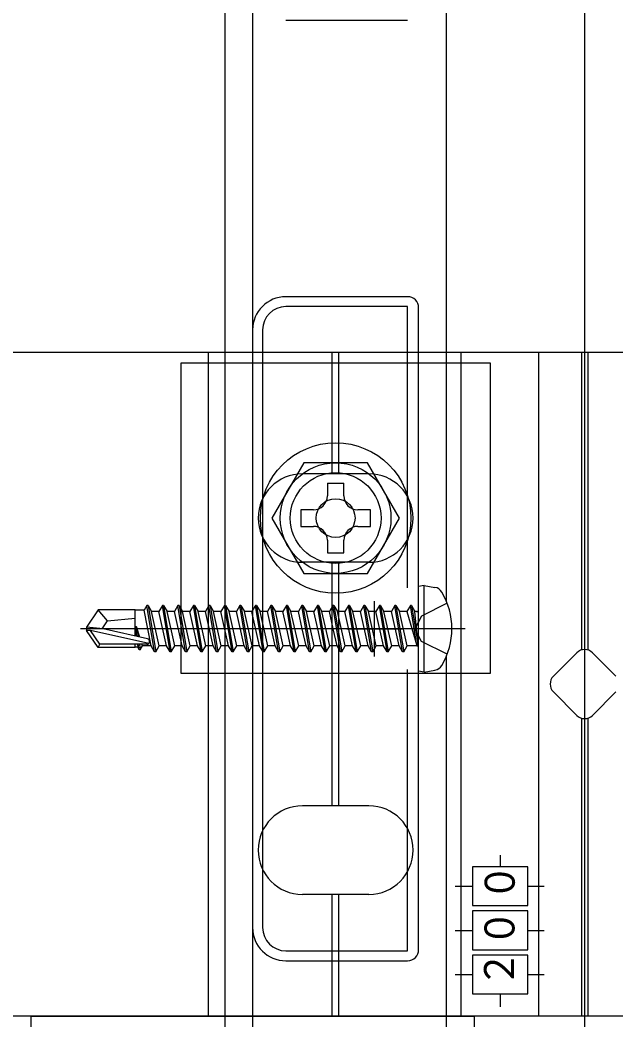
# Model space of a CAD drawing. Units: millimetres, scale not verified. Extents: x -876 to 875, y -1310 to 1303.
# Drawn here: x -267.2 to -213.4, y -855.3 to -765 of the extents above; entities that cross this region are included whole.
import ezdxf
from ezdxf.enums import TextEntityAlignment as Align

# ---------------------------------------------------------------- set-up
doc = ezdxf.new("R2010")
doc.units = ezdxf.units.MM
doc.header["$LTSCALE"] = 6
for name, color, linetype in [('0-2_YKK_11', 7, 'Continuous'), ('0-3_YKK_12', 2, 'Continuous'), ('0-4_YKK_13', 4, 'Continuous'), ('0-7_YSS_K', 3, 'Continuous')]:
    doc.layers.add(name, color=color, linetype=linetype)
doc.styles.add('ＭＳ ゴシック', font='')
doc.styles.get('ＭＳ ゴシック').set_extended_font_data('MS Gothic')

msp = doc.modelspace()

# ---------------------------------------------------------------- linework, layer by layer
at = {"layer": '0-2_YKK_11'}
for p, q in [((-243.228, -764.997), (-232.228, -764.997)), ((-232.228, -789.997), (-243.228, -789.997)), ((-231.228, -848.997), (-231.228, -790.997)), ((-246.228, -792.997), (-246.228, -846.997)), ((-245.328, -792.996), (-245.328, -846.997)), ((-235.228, -822.496), (-235.228, -817.496)), ((-237.728, -819.996), (-232.728, -819.996)), ((-243.228, -849.997), (-232.228, -849.997))]:
    msp.add_line(p, q, dxfattribs=at)
for points in [[(-232.228, -816.303), (-232.228, -790.896), (-243.228, -790.896)], [(-243.228, -849.097), (-232.228, -849.097), (-232.228, -823.69)]]:
    msp.add_lwpolyline(points, dxfattribs=at)
for centre, radius, start, end in [((-243.228, -792.997), 3, 90.00001, 179.99999), ((-232.228, -790.997), 1, 0.00001, 89.99999), ((-243.228, -792.996), 2.1, 90.00001, 179.99999), ((-243.228, -846.996), 3, 180.00001, 269.99999), ((-243.228, -846.997), 2.1, 180.00001, 269.99999), ((-232.228, -848.996), 1, 270.00001, 359.99999)]:
    msp.add_arc(centre, radius, start, end, dxfattribs=at)
at = {"layer": '0-3_YKK_12'}
for p, q in [((-246.228, -282.997), (-246.228, -989.997)), ((-248.728, -597.497), (-248.728, -872.497)), ((-228.728, -652.497), (-228.728, -817.496)), ((-228.728, -822.497), (-228.728, -872.497))]:
    msp.add_line(p, q, dxfattribs=at)
at = {"layer": '0-4_YKK_13'}
for p, q in [((-250.228, -854.997), (-250.228, -794.997)), ((-239.028, -805.997), (-239.028, -794.997)), ((-238.428, -805.997), (-238.428, -794.997)), ((-227.378, -854.997), (-227.378, -794.997)), ((-220.378, -854.997), (-220.378, -794.997)), ((-216.528, -794.997), (-216.528, -821.921)), ((-215.928, -821.921), (-215.928, -794.997)), ((-235.728, -805.997), (-241.728, -805.997)), ((-239.478, -806.847), (-239.478, -807.997)), ((-239.478, -806.847), (-237.978, -806.847)), ((-237.978, -807.997), (-237.978, -806.847)), ((-241.878, -809.247), (-241.878, -810.747)), ((-240.728, -809.247), (-241.878, -809.247)), ((-235.578, -809.247), (-236.728, -809.247)), ((-235.578, -810.747), (-235.578, -809.247)), ((-241.878, -810.747), (-240.728, -810.747)), ((-236.728, -810.747), (-235.578, -810.747)), ((-239.478, -811.997), (-239.478, -813.147)), ((-235.728, -813.997), (-241.728, -813.997)), ((-239.028, -835.997), (-239.028, -813.997)), ((-238.428, -835.997), (-238.428, -813.997)), ((-230.728, -816.085), (-231.228, -816.173)), ((-231.228, -823.82), (-231.228, -816.173)), ((-230.728, -816.085), (-229.754, -816.257)), ((-230.728, -823.908), (-230.728, -816.085)), ((-260.183, -818.297), (-261.228, -819.847)), ((-256.828, -818.297), (-260.183, -818.297)), ((-259.328, -819.297), (-260.183, -818.297)), ((-256.828, -820.654), (-256.828, -818.297)), ((-256.021, -818.317), (-256.828, -818.317)), ((-255.396, -821.547), (-256.021, -818.317)), ((-255.078, -822.097), (-255.778, -817.897)), ((-255.678, -817.897), (-254.978, -822.097)), ((-255.678, -817.897), (-255.361, -818.447)), ((-254.661, -821.547), (-255.361, -818.447)), ((-254.696, -818.447), (-255.361, -818.447)), ((-253.996, -821.547), (-254.696, -818.447)), ((-253.678, -822.097), (-254.378, -817.897)), ((-254.278, -817.897), (-253.578, -822.097)), ((-254.278, -817.897), (-253.961, -818.447)), ((-253.261, -821.547), (-253.961, -818.447)), ((-253.296, -818.447), (-253.961, -818.447)), ((-252.596, -821.547), (-253.296, -818.447)), ((-252.278, -822.097), (-252.978, -817.897)), ((-252.878, -817.897), (-252.178, -822.097)), ((-252.878, -817.897), (-252.561, -818.447)), ((-251.861, -821.547), (-252.561, -818.447)), ((-251.896, -818.447), (-252.561, -818.447)), ((-251.196, -821.547), (-251.896, -818.447)), ((-250.878, -822.097), (-251.578, -817.897)), ((-251.478, -817.897), (-250.778, -822.097)), ((-251.478, -817.897), (-251.161, -818.447)), ((-250.461, -821.547), (-251.161, -818.447)), ((-250.496, -818.447), (-251.161, -818.447)), ((-249.796, -821.547), (-250.496, -818.447)), ((-250.078, -817.897), (-250.178, -817.897)), ((-250.078, -817.897), (-249.378, -822.097)), ((-250.078, -817.897), (-249.761, -818.447)), ((-249.096, -818.447), (-249.761, -818.447)), ((-248.396, -821.547), (-249.096, -818.447)), ((-248.678, -817.897), (-248.778, -817.897)), ((-248.678, -817.897), (-247.978, -822.097)), ((-248.678, -817.897), (-248.361, -818.447)), ((-247.696, -818.447), (-248.361, -818.447)), ((-246.996, -821.547), (-247.696, -818.447)), ((-247.278, -817.897), (-247.378, -817.897)), ((-247.278, -817.897), (-246.578, -822.097)), ((-247.278, -817.897), (-246.961, -818.447)), ((-246.261, -821.547), (-246.961, -818.447)), ((-246.296, -818.447), (-246.961, -818.447)), ((-245.278, -822.097), (-245.978, -817.897)), ((-245.878, -817.897), (-245.978, -817.897)), ((-245.878, -817.897), (-245.178, -822.097)), ((-245.878, -817.897), (-245.561, -818.447)), ((-244.896, -818.447), (-245.561, -818.447)), ((-244.578, -817.897), (-244.896, -818.447)), ((-244.196, -821.547), (-244.896, -818.447)), ((-244.478, -817.897), (-244.578, -817.897)), ((-244.478, -817.897), (-243.778, -822.097)), ((-244.478, -817.897), (-244.161, -818.447)), ((-243.461, -821.547), (-244.161, -818.447)), ((-243.178, -817.897), (-243.496, -818.447)), ((-243.078, -817.897), (-243.178, -817.897)), ((-243.078, -817.897), (-242.378, -822.097)), ((-243.078, -817.897), (-242.761, -818.447)), ((-242.061, -821.547), (-242.761, -818.447)), ((-241.778, -817.897), (-242.096, -818.447)), ((-241.678, -817.897), (-241.778, -817.897)), ((-241.678, -817.897), (-240.978, -822.097)), ((-241.678, -817.897), (-241.361, -818.447)), ((-240.661, -821.547), (-241.361, -818.447)), ((-240.378, -817.897), (-240.696, -818.447)), ((-240.278, -817.897), (-240.378, -817.897)), ((-240.278, -817.897), (-239.578, -822.097)), ((-240.278, -817.897), (-239.961, -818.447)), ((-239.296, -818.447), (-239.961, -818.447)), ((-239.261, -821.547), (-239.961, -818.447)), ((-238.978, -817.897), (-239.296, -818.447)), ((-238.946, -819.997), (-239.296, -818.447)), ((-238.278, -822.097), (-238.978, -817.897)), ((-238.878, -817.897), (-238.978, -817.897)), ((-238.878, -817.897), (-238.178, -822.097)), ((-238.878, -817.897), (-238.561, -818.447)), ((-237.861, -821.547), (-238.561, -818.447)), ((-237.896, -818.447), (-238.561, -818.447)), ((-237.578, -817.897), (-237.896, -818.447)), ((-236.878, -822.097), (-237.578, -817.897)), ((-237.478, -817.897), (-237.578, -817.897)), ((-237.478, -817.897), (-236.778, -822.097)), ((-237.478, -817.897), (-237.161, -818.447)), ((-236.461, -821.547), (-237.161, -818.447)), ((-236.496, -818.447), (-237.161, -818.447)), ((-236.178, -817.897), (-236.496, -818.447)), ((-235.478, -822.097), (-236.178, -817.897)), ((-236.078, -817.897), (-236.178, -817.897)), ((-236.078, -817.897), (-235.378, -822.097)), ((-236.078, -817.897), (-235.761, -818.447)), ((-235.061, -821.547), (-235.761, -818.447)), ((-235.096, -818.447), (-235.761, -818.447)), ((-234.778, -817.897), (-235.096, -818.447)), ((-234.078, -822.097), (-234.778, -817.897)), ((-234.678, -817.897), (-234.778, -817.897)), ((-234.678, -817.897), (-233.978, -822.097)), ((-234.678, -817.897), (-234.361, -818.447)), ((-233.661, -821.547), (-234.361, -818.447)), ((-233.696, -818.447), (-234.361, -818.447)), ((-233.378, -817.897), (-233.696, -818.447)), ((-232.996, -821.547), (-233.696, -818.447)), ((-232.678, -822.097), (-233.378, -817.897)), ((-233.278, -817.897), (-233.378, -817.897)), ((-233.278, -817.897), (-232.961, -818.447)), ((-233.278, -817.897), (-232.578, -822.097)), ((-232.261, -821.547), (-232.961, -818.447)), ((-232.296, -818.447), (-232.961, -818.447)), ((-231.978, -817.897), (-232.296, -818.447)), ((-232.296, -818.447), (-231.378, -821.497)), ((-231.878, -817.897), (-231.978, -817.897)), ((-231.878, -817.897), (-231.978, -817.897)), ((-231.378, -821.497), (-231.978, -817.897)), ((-231.878, -817.897), (-231.561, -818.447)), ((-231.878, -817.897), (-231.278, -821.497)), ((-231.428, -818.447), (-231.561, -818.447)), ((-231.278, -821.497), (-231.561, -818.447)), ((-227.028, -819.997), (-261.774, -819.997)), ((-261.228, -819.847), (-261.228, -820.147)), ((-259.722, -819.997), (-261.228, -819.847)), ((-259.722, -819.997), (-261.228, -819.997)), ((-260.866, -820.147), (-261.228, -820.147)), ((-260.183, -821.697), (-261.228, -820.147)), ((-255.618, -821.34), (-260.866, -820.147)), ((-255.721, -820.906), (-259.722, -819.997)), ((-256.68, -820.688), (-256.821, -819.838)), ((-256.432, -820.744), (-256.721, -819.838)), ((-256.721, -819.838), (-256.576, -820.712)), ((-242.796, -821.547), (-243.146, -819.997)), ((-241.396, -821.547), (-241.746, -819.997)), ((-239.996, -821.547), (-240.346, -819.997)), ((-260.183, -821.697), (-260.023, -821.397)), ((-256.828, -821.697), (-260.183, -821.697)), ((-256.828, -821.697), (-256.828, -821.397)), ((-256.605, -821.677), (-256.828, -821.677)), ((-256.638, -821.397), (-256.605, -821.677)), ((-256.478, -821.897), (-256.562, -821.397)), ((-256.462, -821.397), (-256.378, -821.897)), ((-256.378, -821.897), (-256.176, -821.547)), ((-256.176, -821.547), (-256.224, -821.397)), ((-255.396, -821.547), (-256.176, -821.547)), ((-254.978, -822.097), (-254.661, -821.547)), ((-253.996, -821.547), (-254.661, -821.547)), ((-253.578, -822.097), (-253.261, -821.547)), ((-252.596, -821.547), (-253.261, -821.547)), ((-252.178, -822.097), (-251.861, -821.547)), ((-251.196, -821.547), (-251.861, -821.547)), ((-250.778, -822.097), (-250.461, -821.547)), ((-249.796, -821.547), (-250.461, -821.547)), ((-249.478, -822.097), (-249.796, -821.547)), ((-249.378, -822.097), (-249.478, -822.097)), ((-249.378, -822.097), (-249.061, -821.547)), ((-248.078, -822.097), (-248.396, -821.547)), ((-247.978, -822.097), (-248.078, -822.097)), ((-247.978, -822.097), (-247.661, -821.547)), ((-246.678, -822.097), (-246.996, -821.547)), ((-246.578, -822.097), (-246.678, -822.097)), ((-246.578, -822.097), (-246.261, -821.547)), ((-245.278, -822.097), (-245.596, -821.547)), ((-245.178, -822.097), (-245.278, -822.097)), ((-245.178, -822.097), (-244.861, -821.547)), ((-243.878, -822.097), (-244.196, -821.547)), ((-243.778, -822.097), (-243.461, -821.547)), ((-242.796, -821.547), (-243.461, -821.547)), ((-242.478, -822.097), (-242.796, -821.547)), ((-242.378, -822.097), (-242.061, -821.547)), ((-241.396, -821.547), (-242.061, -821.547)), ((-241.078, -822.097), (-241.396, -821.547)), ((-240.978, -822.097), (-240.661, -821.547)), ((-239.996, -821.547), (-240.661, -821.547)), ((-239.678, -822.097), (-239.996, -821.547)), ((-239.578, -822.097), (-239.261, -821.547)), ((-238.596, -821.547), (-239.261, -821.547)), ((-238.178, -822.097), (-238.278, -822.097)), ((-238.178, -822.097), (-237.861, -821.547)), ((-237.196, -821.547), (-237.861, -821.547)), ((-236.778, -822.097), (-236.878, -822.097)), ((-236.778, -822.097), (-236.461, -821.547)), ((-235.796, -821.547), (-236.461, -821.547)), ((-235.378, -822.097), (-235.478, -822.097)), ((-235.378, -822.097), (-235.061, -821.547)), ((-234.396, -821.547), (-235.061, -821.547)), ((-233.978, -822.097), (-234.078, -822.097)), ((-233.978, -822.097), (-233.661, -821.547)), ((-232.996, -821.547), (-233.661, -821.547)), ((-232.678, -822.097), (-232.996, -821.547)), ((-232.578, -822.097), (-232.678, -822.097)), ((-232.578, -822.097), (-232.261, -821.547)), ((-231.428, -821.547), (-232.261, -821.547)), ((-231.278, -821.497), (-231.378, -821.497)), ((-219.057, -824.289), (-216.935, -822.168)), ((-215.521, -822.168), (-213.4, -824.289)), ((-230.728, -823.908), (-231.228, -823.82)), ((-230.728, -823.908), (-229.754, -823.736)), ((-216.935, -827.825), (-219.057, -825.704)), ((-213.4, -825.704), (-215.521, -827.825)), ((-216.528, -828.072), (-216.528, -854.997)), ((-215.928, -854.997), (-215.928, -828.072)), ((-235.728, -835.997), (-241.728, -835.997)), ((-223.878, -840.462), (-223.878, -841.497)), ((-227.938, -843.247), (-226.378, -843.247)), ((-221.378, -843.247), (-219.903, -843.247)), ((-235.728, -843.997), (-241.728, -843.997)), ((-239.028, -854.997), (-239.028, -843.997)), ((-238.428, -854.997), (-238.428, -843.997)), ((-227.938, -847.247), (-226.378, -847.247)), ((-221.378, -847.247), (-219.903, -847.247)), ((-227.938, -851.247), (-226.378, -851.247)), ((-221.378, -851.247), (-219.903, -851.247)), ((-223.878, -852.997), (-223.878, -854.167))]:
    msp.add_line(p, q, dxfattribs=at)
for points in [[(-314.928, -794.997), (-117.528, -794.997), (-117.528, -854.997), (-314.928, -854.997)], [(-252.728, -823.997), (-224.728, -823.997), (-224.728, -795.997), (-252.728, -795.997)], [(-241.615, -804.997), (-244.502, -809.997), (-241.615, -814.997), (-235.841, -814.997), (-232.955, -809.997), (-235.841, -804.997)], [(-221.378, -844.997), (-221.378, -841.497), (-226.378, -841.497), (-226.378, -844.997)], [(-221.378, -848.997), (-221.378, -845.497), (-226.378, -845.497), (-226.378, -848.997)], [(-221.378, -852.997), (-221.378, -849.497), (-226.378, -849.497), (-226.378, -852.997)], [(-266.228, -854.997), (-226.228, -854.997), (-226.228, -894.997), (-266.228, -894.997)]]:
    msp.add_lwpolyline(points, close=True, dxfattribs=at)
for points in [[(-239.478, -813.147), (-237.978, -813.147), (-237.978, -811.997)], [(-255.678, -817.897), (-255.778, -817.897), (-256.021, -818.317)], [(-254.278, -817.897), (-254.378, -817.897), (-254.696, -818.447)], [(-252.878, -817.897), (-252.978, -817.897), (-253.296, -818.447)], [(-251.478, -817.897), (-251.578, -817.897), (-251.896, -818.447)], [(-249.478, -822.097), (-250.178, -817.897), (-250.496, -818.447)], [(-248.396, -821.547), (-249.061, -821.547), (-249.761, -818.447)], [(-248.078, -822.097), (-248.778, -817.897), (-249.096, -818.447)], [(-246.996, -821.547), (-247.661, -821.547), (-248.361, -818.447)], [(-246.678, -822.097), (-247.378, -817.897), (-247.696, -818.447)], [(-245.978, -817.897), (-246.228, -818.33), (-246.296, -818.447)], [(-245.596, -821.547), (-246.228, -818.746), (-246.296, -818.447)], [(-244.196, -821.547), (-244.861, -821.547), (-245.561, -818.447)], [(-243.778, -822.097), (-243.878, -822.097), (-244.578, -817.897)], [(-243.146, -819.997), (-243.496, -818.447), (-244.161, -818.447)], [(-242.378, -822.097), (-242.478, -822.097), (-243.178, -817.897)], [(-241.746, -819.997), (-242.096, -818.447), (-242.761, -818.447)], [(-240.978, -822.097), (-241.078, -822.097), (-241.778, -817.897)], [(-240.346, -819.997), (-240.696, -818.447), (-241.361, -818.447)], [(-239.578, -822.097), (-239.678, -822.097), (-240.378, -817.897)], [(-236.878, -822.097), (-237.196, -821.547), (-237.896, -818.447)], [(-235.478, -822.097), (-235.796, -821.547), (-236.496, -818.447)], [(-234.078, -822.097), (-234.396, -821.547), (-235.096, -818.447)], [(-228.649, -817.697), (-230.965, -818.852), (-231.574, -819.997)], [(-259.829, -819.997), (-259.328, -819.297), (-256.828, -819.047)], [(-255.777, -821.397), (-260.023, -821.397), (-260.866, -820.147)], [(-256.721, -819.838), (-256.821, -819.838), (-256.723, -820.678)], [(-238.278, -822.097), (-238.596, -821.547), (-238.946, -819.997)], [(-228.649, -822.297), (-230.965, -821.142), (-231.574, -819.997)], [(-256.378, -821.897), (-256.478, -821.897), (-256.605, -821.677)], [(-254.978, -822.097), (-255.078, -822.097), (-255.396, -821.547)], [(-253.578, -822.097), (-253.678, -822.097), (-253.996, -821.547)], [(-252.178, -822.097), (-252.278, -822.097), (-252.596, -821.547)], [(-250.778, -822.097), (-250.878, -822.097), (-251.196, -821.547)], [(-245.596, -821.547), (-246.228, -821.547), (-246.261, -821.547)]]:
    msp.add_lwpolyline(points, dxfattribs=at)
for radius in [6.8, 5, 4.1, 1.75]:
    msp.add_circle((-238.728, -809.997), radius, dxfattribs=at)
for centre, radius, start, end in [((-241.728, -809.997), 4, 90, 270), ((-235.728, -809.997), 4, 270, 90), ((-240.728, -807.997), 1.25, 270, 0), ((-236.728, -807.997), 1.25, 180, 270), ((-240.728, -811.997), 1.25, 0, 90), ((-236.728, -811.997), 1.25, 90, 180), ((-229.91, -817.143), 0.9, 30.63591, 80), ((-234.728, -819.997), 6.5, 329.36409, 30.63591), ((-231.428, -818.247), 0.2, 270, 0), ((-255.777, -821.148), 0.248, 270, 77.19096), ((-231.428, -821.747), 0.2, 0, 90), ((-216.228, -822.875), 1, 45, 135), ((-229.91, -822.85), 0.9, 280, 329.36409), ((-218.35, -824.997), 1, 135, 225), ((-216.228, -827.118), 1, 225, 315), ((-241.728, -839.997), 4, 90, 270), ((-235.728, -839.997), 4, 270, 90)]:
    msp.add_arc(centre, radius, start, end, dxfattribs=at)
at = {"layer": '0-7_YSS_K'}
msp.add_line((-216.228, -1157.997), (-216.228, -304.997), dxfattribs=at)

# ---------------------------------------------------------------- texts
at = {"layer": '0-4_YKK_13', "style": 'ＭＳ ゴシック', "width": 0.9}
for s, p in [('０', (-221.738, -844.577)), ('０', (-221.757, -848.714)), ('２', (-221.796, -852.402))]:
    msp.add_text(s, height=2.711, rotation=90, dxfattribs=at).set_placement(p, align=Align.BOTTOM_LEFT)

doc.saveas('drawing.dxf')
